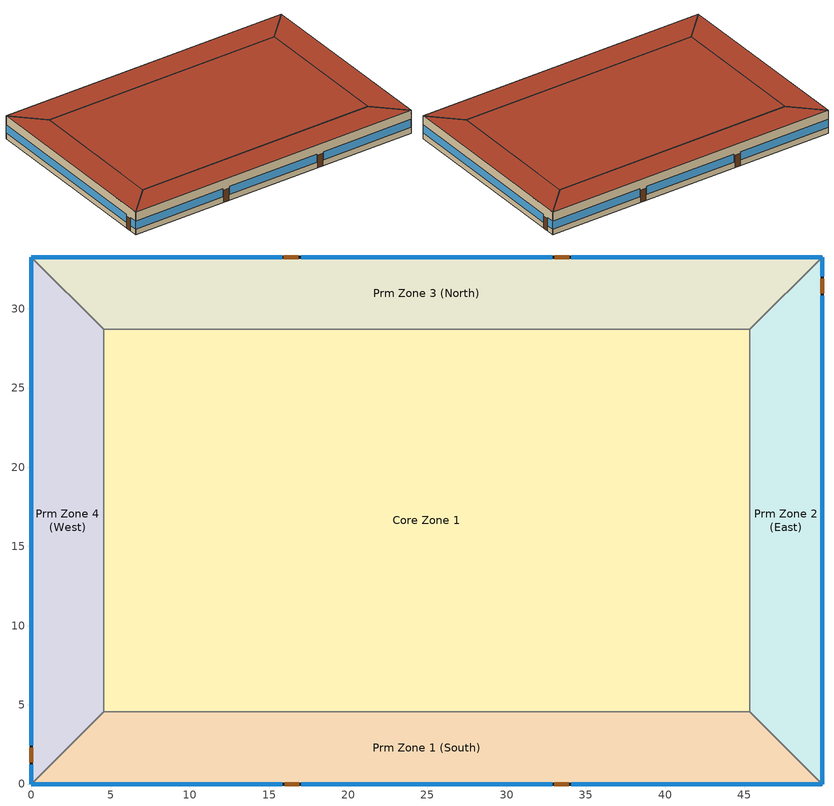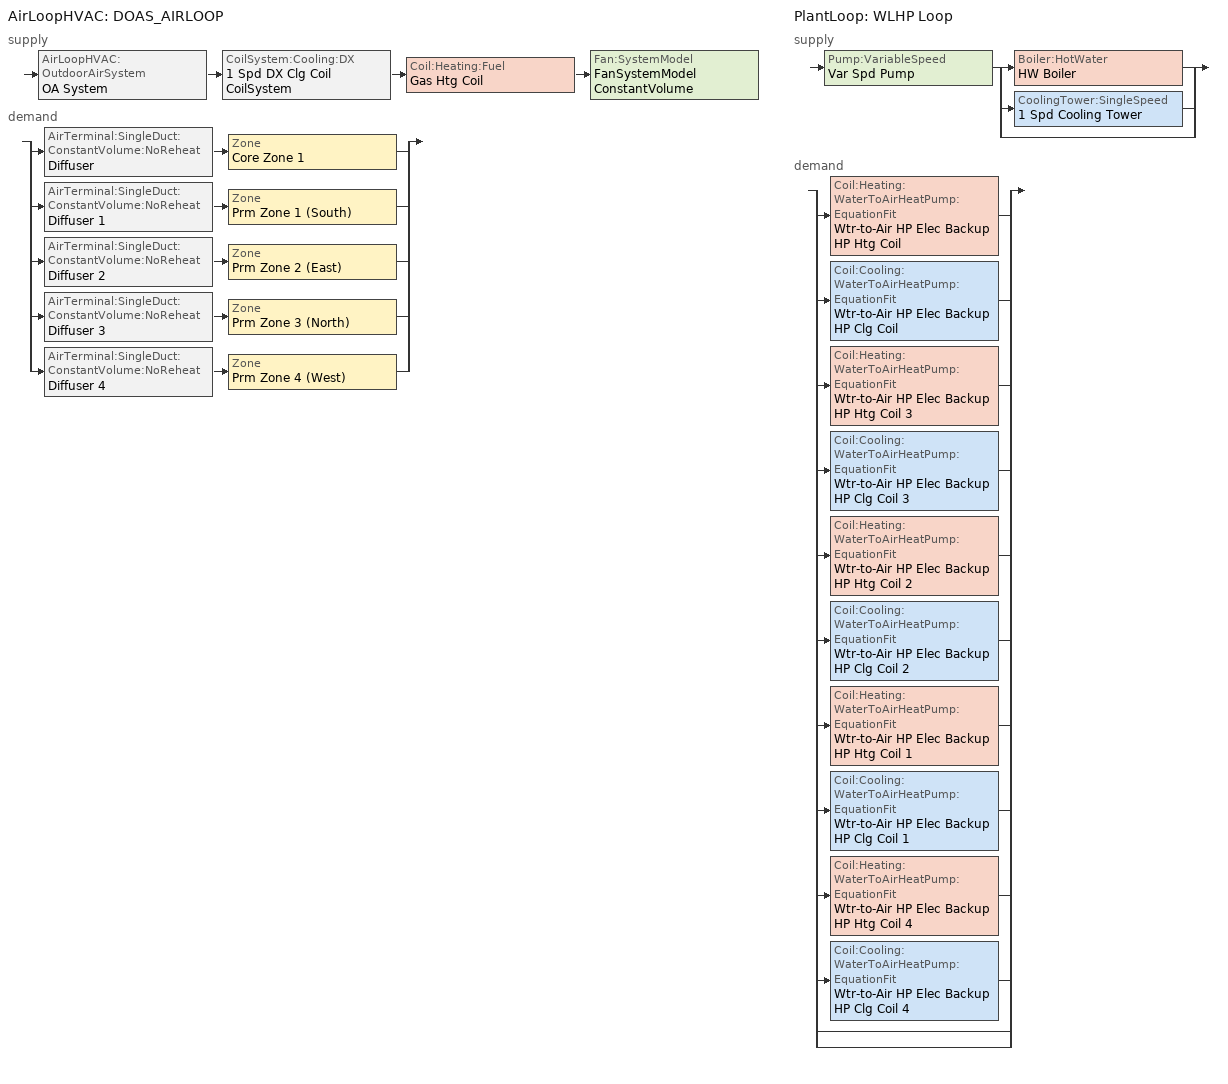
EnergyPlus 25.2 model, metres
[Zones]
Core Zone 1
 floor ground (Slab-on-grade Type 1): 45.34,28.7 45.34,4.57 4.57,4.57 4.57,28.7 z0
 wall to Prm Zone 2 (East) (Interior Wall): 45.34,4.57 45.34,28.7 z0:3.96
 wall to Prm Zone 3 (North) (Interior Wall): 45.34,28.7 4.57,28.7 z0:3.96
 wall to Prm Zone 1 (South) (Interior Wall): 4.57,4.57 45.34,4.57 z0:3.96
 wall to Prm Zone 4 (West) (Interior Wall): 4.57,28.7 4.57,4.57 z0:3.96
 roof outside (Roof Type 1): 45.34,4.57 45.34,28.7 4.57,28.7 4.57,4.57 z3.96
Prm Zone 2 (East)
 floor ground (Slab-on-grade Type 1): 49.91,33.27 49.91,0 45.34,4.57 45.34,28.7 z0
 wall outside (Exterior Wall Type 2): 49.91,0 49.91,33.27 z0:3.96
 wall to Prm Zone 1 (South) (Interior Wall): 45.34,4.57 49.91,0 z0:3.96
 wall to Prm Zone 3 (North) (Interior Wall): 49.91,33.27 45.34,28.7 z0:3.96
 window (Vertical Fenestration Type 1): 49.91,0 49.91,30.84 / 49.91,32.05 49.91,33.27 z1:2.4
 door (Swinging Door): 49.91,30.99 49.91,31.9 z0:2.13
 roof outside (Roof Type 1): 49.91,0 49.91,33.27 45.34,28.7 45.34,4.57 z3.96
Prm Zone 3 (North)
 floor ground (Slab-on-grade Type 2): 49.91,33.27 45.34,28.7 4.57,28.7 0,33.27 z0
 wall outside (Exterior Wall Type 3): 49.91,33.27 0,33.27 z0:3.96
 wall to Prm Zone 4 (West) (Interior Wall): 0,33.27 4.57,28.7 z0:3.96
 window (Vertical Fenestration Type 1): 49.91,33.27 34.09,33.27 / 32.87,33.27 17.04,33.27 / 15.82,33.27 0,33.27 z1:2.4
 door (Swinging Door): 33.94,33.27 33.03,33.27 / 16.84,33.27 15.93,33.27 z0:2.13
 roof outside (Roof Type 2): 45.34,28.7 49.91,33.27 0,33.27 4.57,28.7 z3.96
Prm Zone 1 (South)
 floor ground (Slab-on-grade Type 1): 45.34,4.57 49.91,0 0,0 4.57,4.57 z0
 wall outside (Exterior Wall Type 1): 0,0 49.91,0 z0:3.96
 wall to Prm Zone 4 (West) (Interior Wall): 4.57,4.57 0,0 z0:3.96
 window (Vertical Fenestration Type 1): 34.09,0 49.91,0 / 0,0 15.82,0 / 17.04,0 32.87,0 z1:2.4
 door (Swinging Door): 33.01,0 33.93,0 / 15.98,0 16.9,0 z0:2.13
 roof outside (Roof Type 1): 49.91,0 45.34,4.57 4.57,4.57 0,0 z3.96
Prm Zone 4 (West)
 floor ground (Slab-on-grade Type 2): 0,33.27 4.57,28.7 4.57,4.57 0,0 z0
 wall outside (Exterior Wall Type 3): 0,33.27 0,0 z0:3.96
 window (Vertical Fenestration Type 1): 0,33.27 0,2.44 / 0,1.22 0,0 z1:2.4
 door (Swinging Door): 0,2.28 0,1.37 z0:2.13
 roof outside (Roof Type 3): 0,0 4.57,4.57 4.57,28.7 0,33.27 z3.96
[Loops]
AirLoopHVAC 'DOAS_AIRLOOP'
 supply: AirLoopHVAC:OutdoorAirSystem 'OA System' > CoilSystem:Cooling:DX '1 Spd DX Clg Coil CoilSystem' > Coil:Heating:Fuel 'Gas Htg Coil' > Fan:SystemModel 'FanSystemModel ConstantVolume'
 demand: split
  | AirTerminal:SingleDuct:ConstantVolume:NoReheat 'Diffuser' > Zone 'Core Zone 1'
  | AirTerminal:SingleDuct:ConstantVolume:NoReheat 'Diffuser 1' > Zone 'Prm Zone 1 (South)'
  | AirTerminal:SingleDuct:ConstantVolume:NoReheat 'Diffuser 2' > Zone 'Prm Zone 2 (East)'
  | AirTerminal:SingleDuct:ConstantVolume:NoReheat 'Diffuser 3' > Zone 'Prm Zone 3 (North)'
  | AirTerminal:SingleDuct:ConstantVolume:NoReheat 'Diffuser 4' > Zone 'Prm Zone 4 (West)'
PlantLoop 'WLHP Loop'
 supply: Pump:VariableSpeed 'Var Spd Pump' > split
  | Boiler:HotWater 'HW Boiler'
  | CoolingTower:SingleSpeed '1 Spd Cooling Tower'
  | bypass
 demand: split
  | Coil:Heating:WaterToAirHeatPump:EquationFit 'Wtr-to-Air HP Elec Backup HP Htg Coil'
  | Coil:Cooling:WaterToAirHeatPump:EquationFit 'Wtr-to-Air HP Elec Backup HP Clg Coil'
  | Coil:Heating:WaterToAirHeatPump:EquationFit 'Wtr-to-Air HP Elec Backup HP Htg Coil 3'
  | Coil:Cooling:WaterToAirHeatPump:EquationFit 'Wtr-to-Air HP Elec Backup HP Clg Coil 3'
  | Coil:Heating:WaterToAirHeatPump:EquationFit 'Wtr-to-Air HP Elec Backup HP Htg Coil 2'
  | Coil:Cooling:WaterToAirHeatPump:EquationFit 'Wtr-to-Air HP Elec Backup HP Clg Coil 2'
  | Coil:Heating:WaterToAirHeatPump:EquationFit 'Wtr-to-Air HP Elec Backup HP Htg Coil 1'
  | Coil:Cooling:WaterToAirHeatPump:EquationFit 'Wtr-to-Air HP Elec Backup HP Clg Coil 1'
  | Coil:Heating:WaterToAirHeatPump:EquationFit 'Wtr-to-Air HP Elec Backup HP Htg Coil 4'
  | Coil:Cooling:WaterToAirHeatPump:EquationFit 'Wtr-to-Air HP Elec Backup HP Clg Coil 4'
  | bypass
  | bypass
[Building]
Model for 229 Test Cases: Loads convergence tolerance value=0.04; Maximum number of warmup days=25; Minimum number of warmup days=6; North axis=0; Solar distribution=FullInteriorAndExterior; Temperature convergence tolerance value=0.2; Terrain=City
[Site:GroundTemperature:BuildingSurface]
21, 21, 21, 21, 21, 21, 21, 21, 21, 21, 21, 21
[Site:Location]
Denver Intl AP: Elevation=1650; Latitude=39.833; Longitude=-104.65; Time zone=-7
[SizingPeriod:DesignDay] Barometric pressure=83009; Begin environment reset mode=FullResetAtBeginEnvironment; Day of month=21; Daylight saving time indicator=No; Dry bulb temperature range modifier type=DefaultMultipliers; Rain indicator=No; Snow indicator=No
Name | Daily dry bulb temperature range | Day type | Humidity condition type | Maximum dry bulb temperature | Month | Solar model indicator | Wetbulb or dewpoint at maximum dry bulb | Wind direction | Wind speed | Enthalpy at maximum dry bulb | Sky clearness
Denver.Intl.AP Ann Clg 1% Condns DB=>MWB | 17.3 | SummerDesignDay | WetBulb | 33.5 | 7 | ASHRAETau2017 | 15.4 | 20 | 4.2
Denver.Intl.AP Ann Clg 1% Condns DP=>MDB | 15.3 | SummerDesignDay | DewPoint | 19.9 | 7 | ASHRAETau2017 | 15 | 20 | 4.2
Denver.Intl.AP Ann Clg 1% Condns Enth=>MDB | 15.3 | SummerDesignDay | Enthalpy | 26.8 | 7 | ASHRAETau2017 |  | 20 | 4.2 | 55800
Denver.Intl.AP Ann Clg 1% Condns WB=>MDB | 14.8 | SummerDesignDay | WetBulb | 27 | 7 | ASHRAETau2017 | 17.6 | 20 | 4.2
Denver.Intl.AP Ann Htg 99% Condns DB | 0 | WinterDesignDay | WetBulb | -14.6 | 12 | ASHRAEClearSky | -14.6 | 230 | 3.4 |  | 0
Denver.Intl.AP Ann Htg Wind 99% Condns WS=>MCDB | 0 | WinterDesignDay | WetBulb | 2.7 | 12 | ASHRAEClearSky | 2.7 | 230 | 11.8 |  | 0
Denver.Intl.AP Ann Hum_n 99% Condns DP=>MCDB | 0 | WinterDesignDay | DewPoint | -6.5 | 12 | ASHRAEClearSky | -19.6 | 230 | 3.4 |  | 0
[Construction]
Exterior Wall Type 1: Exterior Wall Type 1 Stucco, Exterior Wall Type 1 Gypsum Board, Exterior Wall Type 1 Insulation, Exterior Wall Type 1 Gypsum Board
Exterior Wall Type 2: Exterior Wall Type 2 Stucco, Exterior Wall Type 2 Gypsum Board, Exterior Wall Type 2 Insulation, Exterior Wall Type 2 Gypsum Board
Exterior Wall Type 3: Exterior Wall Type 3 Total surface-to-surface thermal resistance
Interior Furnishings: Wood 6in
Interior Wall: Interior Wall surface-to-surface thermal resistance
Roof Type 1: Roof Type 1 Metal Deck, Roof Type 1 Continuous Insulation, Roof Type 1 Built-up roofing
Roof Type 2: Roof Type 2 Metal Deck, Roof Type 2 Continuous Insulation, Roof Type 2 Built-up roofing
Roof Type 3: Roof Type 3 Total surface-to-surface thermal resistance
Slab-on-grade Type 1: Slab-on-grade Type 1 Concrete
Slab-on-grade Type 2: Slab-on-grade Type 2 Concrete, Insulation for Slab on grade Type 2
Swinging Door: Opaque Door Panel
Vertical Fenestration Type 1: Vertical Fenestration Type 1 simple material
[Material] Solar absorptance=0.7; Thermal absorptance=0.9
Name | Conductivity | Density | Roughness | Specific heat | Thickness | Visible absorptance
Exterior Wall Type 1 Gypsum Board | 0.16 | 800 | MediumSmooth | 1090 | 0.0159 | 0.7
Exterior Wall Type 1 Insulation | 0.037 | 9.6 | Smooth | 838 | 0.062 | 0.7
Exterior Wall Type 1 Stucco; Exterior Wall Type 2 Stucco | 0.72 | 1856 | Smooth | 840 | 0.0254 | 0.7
Exterior Wall Type 2 Gypsum Board | 0.16 | 800 | MediumSmooth | 1090 | 0.099 | 0.7
Exterior Wall Type 2 Insulation | 0.037 | 9.6 | Smooth | 838 | 0.179 | 0.7
Insulation for Slab on grade Type 2 | 0.04 | 91.31 | Smooth | 838 | 0.1143 | 0.7
Roof Type 1 Built-up roofing | 0.16 | 1120 | VeryRough | 1460 | 0.0095 | 0.7
Roof Type 1 Continuous Insulation | 0.02 | 32 | Smooth | 922 | 0.0527 | 0.7
Roof Type 1 Metal Deck; Roof Type 2 Metal Deck | 45.28 | 7824 | Smooth | 500 | 0.0008 | 0.2
Roof Type 2 Continuous Insulation | 0.02 | 32 | Smooth | 922 | 0.106 | 0.7
Slab-on-grade Type 1 Concrete; Slab-on-grade Type 2 Concrete | 2.31 | 2322 | MediumSmooth | 832 | 0.1016 | 0.8
Wood 6in | 0.12 | 540 | MediumSmooth | 1210 | 0.15 | 0.7
[Material:NoMass] Solar absorptance=0.7; Thermal absorptance=0.9; Visible absorptance=0.7
Name | Roughness | Thermal resistance
Exterior Wall Type 3 Total surface-to-surface thermal resistance | Smooth | 1.95
Interior Wall surface-to-surface thermal resistance | Smooth | 0.35
Opaque Door Panel | MediumRough | 0.475964
Roof Type 2 Built-up roofing | Smooth | 0.059
Roof Type 3 Total surface-to-surface thermal resistance | Smooth | 2.66
[WindowMaterial:SimpleGlazingSystem]
Vertical Fenestration Type 1 simple material: Solar heat gain coefficient=0.387; U factor=3.29; Visible transmittance=0.417
[AirLoopHVAC]
DOAS_AIRLOOP: Design return air flow fraction of supply air flow=1; Design supply air flow rate=0.471947
[AirTerminal:SingleDuct:ConstantVolume:NoReheat] Availability schedule=Always On Discrete hvac_library; Maximum air flow rate=0.0943895
Diffuser; Diffuser 1; Diffuser 2; Diffuser 3; Diffuser 4
[AvailabilityManager:Scheduled]
DOAS_AIRLOOP Availability Manager: Schedule=Perimeter_Space_2_Occupant_Sch
[Boiler:HotWater]
HW Boiler: Boiler flow mode=NotModulated; Design water flow rate=0.0012618; Efficiency curve temperature evaluation variable=LeavingBoiler; End use subcategory=General; Fuel type=NaturalGas; Maximum part load ratio=1; Minimum part load ratio=0; Nominal capacity=87921.3; Nominal thermal efficiency=0.84; Normalized boiler efficiency curve=Boiler Efficiency; Off cycle parasitic fuel load=0; On cycle parasitic electric load=0; Optimum part load ratio=1; Sizing factor=1; Water outlet upper temperature limit=99
[Coil:Cooling:DX:SingleSpeed]
1 Spd DX Clg Coil: 2017 rated evaporator fan power per volume flow rate=773.3; 2023 rated evaporator fan power per volume flow rate=934.4; Availability schedule=Always On Discrete hvac_library; Basin heater capacity=0; Basin heater setpoint temperature=10; Condenser type=AirCooled; Crankcase heater capacity=0; Energy input ratio function of flow fraction curve=OS:Curve:Quadratic 2; Energy input ratio function of temperature curve=OS:Curve:Biquadratic 2; Evaporative condenser air flow rate=Autosize; Evaporative condenser effectiveness=0; Evaporative condenser pump rated power consumption=Autosize; Gross rated cooling cop=3; Gross rated sensible heat ratio=Autosize; Gross rated total cooling capacity=Autosize; Latent capacity time constant=0; Maximum cycling rate=0; Maximum outdoor dry bulb temperature for crankcase heater operation=0; Minimum outdoor dry bulb temperature for compressor operation=-25; Nominal time for condensate removal to begin=0; Part load fraction correlation curve=OS:Curve:Quadratic 3; Rated air flow rate=Autosize; Ratio of initial moisture evaporation rate and steady state latent capacity=0; Total cooling capacity function of flow fraction curve=OS:Curve:Quadratic 1; Total cooling capacity function of temperature curve=OS:Curve:Biquadratic 1
[Coil:Cooling:WaterToAirHeatPump:EquationFit] Cooling power consumption curve=Wtr-to-Air HP Elec Backup HP Clg Coil CoolPowCurve; Fan delay time=60; Gross rated cooling cop=3.81; Gross rated sensible cooling capacity=Autosize; Gross rated total cooling capacity=Autosize; Latent capacity time constant=60; Maximum cycling rate=2.5; Nominal time for condensate removal to begin=0; Part load fraction correlation curve=Wtr-to-Air HP Elec Backup-AutogeneratedPLFCurve; Rated air flow rate=Autosize; Rated entering air dry bulb temperature=27; Rated entering air wet bulb temperature=19; Rated entering water temperature=30; Rated water flow rate=Autosize; Ratio of initial moisture evaporation rate and steady state latent capacity=0; Sensible cooling capacity curve=Wtr-to-Air HP Elec Backup HP Clg Coil SensCoolCapCurve; Total cooling capacity curve=Wtr-to-Air HP Elec Backup HP Clg Coil TotCoolCapCurve
Wtr-to-Air HP Elec Backup HP Clg Coil; Wtr-to-Air HP Elec Backup HP Clg Coil 1; Wtr-to-Air HP Elec Backup HP Clg Coil 2; Wtr-to-Air HP Elec Backup HP Clg Coil 3; Wtr-to-Air HP Elec Backup HP Clg Coil 4
[Coil:Heating:Electric] Availability schedule=Always On Discrete hvac_library; Efficiency=1; Nominal capacity=0
Wtr-to-Air HP Elec Backup Coil; Wtr-to-Air HP Elec Backup Coil 1; Wtr-to-Air HP Elec Backup Coil 2; Wtr-to-Air HP Elec Backup Coil 3; Wtr-to-Air HP Elec Backup Coil 4
[Coil:Heating:Fuel]
Gas Htg Coil: Availability schedule=Always On Discrete hvac_library; Burner efficiency=0.8; Fuel type=NaturalGas; Nominal capacity=Autosize; Off cycle parasitic fuel load=0; On cycle parasitic electric load=0
[Coil:Heating:WaterToAirHeatPump:EquationFit] Gross rated heating capacity=Autosize; Gross rated heating cop=4.3; Heating capacity curve=Wtr-to-Air HP Elec Backup HP Htg Coil HeatCapCurve; Heating power consumption curve=Wtr-to-Air HP Elec Backup HP Htg Coil HeatPowCurve; Part load fraction correlation curve=Wtr-to-Air HP Elec Backup-AutogeneratedPLFCurve; Rated air flow rate=Autosize; Rated entering air dry bulb temperature=20; Rated entering water temperature=20; Rated water flow rate=Autosize; Ratio of rated heating capacity to rated cooling capacity=1
Wtr-to-Air HP Elec Backup HP Htg Coil; Wtr-to-Air HP Elec Backup HP Htg Coil 1; Wtr-to-Air HP Elec Backup HP Htg Coil 2; Wtr-to-Air HP Elec Backup HP Htg Coil 3; Wtr-to-Air HP Elec Backup HP Htg Coil 4
[CoilSystem:Cooling:DX]
1 Spd DX Clg Coil CoilSystem: Availability schedule=Always On Discrete hvac_library; Cooling coil=1 Spd DX Clg Coil
[Controller:MechanicalVentilation]
Controller Mechanical Ventilation 1: Availability schedule=Always On Discrete hvac_library; Demand controlled ventilation=No; System outdoor air method=ZoneSum; Zone or zonelist name 1=Core Zone 1; Design specification outdoor air object name 1=Core_Zone_Design_OA; Design specification zone air distribution object name 1=Core Zone 1 Design Spec Zone Air Dist; Zone or zonelist name 2=Prm Zone 1 (South); Design specification outdoor air object name 2=Perimeter_Zone_1_Design_OA; Design specification zone air distribution object name 2=Prm Zone 1 (South) Design Spec Zone Air Dist; Zone or zonelist name 3=Prm Zone 2 (East); Design specification outdoor air object name 3=Perimeter_Zone_2_Design_OA; Design specification zone air distribution object name 3=Prm Zone 2 (East) Design Spec Zone Air Dist; Zone or zonelist name 4=Prm Zone 3 (North); Design specification outdoor air object name 4=Perimeter_Zone_3_Design_OA; Design specification zone air distribution object name 4=Prm Zone 3 (North) Design Spec Zone Air Dist; Zone or zonelist name 5=Prm Zone 4 (West); Design specification outdoor air object name 5=Perimeter_Zone_4_Design_OA; Design specification zone air distribution object name 5=Prm Zone 4 (West) Design Spec Zone Air Dist
[Controller:OutdoorAir]
Outdoor Air Controller: Control high indoor humidity based on outdoor humidity ratio=Yes; Economizer control action type=ModulateFlow; Economizer control type=NoEconomizer; Economizer maximum limit dry bulb temperature=28; Economizer maximum limit enthalpy=64000; Economizer minimum limit dry bulb temperature=-100; Economizer operation staging=InterlockedWithMechanicalCooling; Heat recovery bypass control type=BypassWhenOAFlowGreaterThanMinimum; High humidity control=No; High humidity outdoor air flow ratio=1; Lockout type=NoLockout; Maximum outdoor air flow rate=Autosize; Mechanical ventilation controller=Controller Mechanical Ventilation 1; Minimum limit type=FixedMinimum; Minimum outdoor air flow rate=Autosize
[CoolingTower:SingleSpeed]
1 Spd Cooling Tower: Basin heater capacity=0; Basin heater setpoint temperature=2; Blowdown calculation mode=ConcentrationRatio; Blowdown concentration ratio=3; Capacity control=FanCycling; Cell control=MinimalCell; Cell maximum water flow rate fraction=2.5; Cell minimum water flow rate fraction=0.33; Design air flow rate=Autosize; Design approach temperature=3.9; Design fan power=Autosize; Design inlet air dry bulb temperature=35; Design inlet air wet bulb temperature=25; Design range temperature=3.9; Design u factor times area value=Autosize; Design water flow rate=0.00473176; Drift loss percent=0.008; End use subcategory=General; Evaporation loss factor=0.2; Evaporation loss mode=LossFactor; Free convection capacity=0; Free convection nominal capacity sizing factor=0.1; Free convection regime air flow rate=Autocalculate; Free convection regime air flow rate sizing factor=0.1; Free convection regime u factor times area value=Autocalculate; Free convection u factor times area value sizing factor=0.1; Heat rejection capacity and nominal capacity sizing ratio=1.25; Number of cells=1; Performance input method=UFactorTimesAreaAndDesignWaterFlowRate; Sizing factor=1
[DesignSpecification:OutdoorAir] Outdoor air flow air changes per hour=0; Outdoor air flow per person=0; Outdoor air flow per zone=0; Outdoor air flow per zone floor area=0; Outdoor air method=Sum
Core_Zone_Design_OA; Perimeter_Zone_1_Design_OA; Perimeter_Zone_2_Design_OA; Perimeter_Zone_3_Design_OA; Perimeter_Zone_4_Design_OA
[DesignSpecification:OutdoorAir:SpaceList]
Name | Space design specification outdoor air object name 1 | Space name 1
Core Zone 1 DSOA Space List | Core_Zone_Design_OA | Core_Space_1
Prm Zone 1 (South) DSOA Space List | Perimeter_Zone_1_Design_OA | Perimeter_Space_1
Prm Zone 2 (East) DSOA Space List | Perimeter_Zone_2_Design_OA | Perimeter_Space_2
Prm Zone 3 (North) DSOA Space List | Perimeter_Zone_3_Design_OA | Perimeter_Space_3
Prm Zone 4 (West) DSOA Space List | Perimeter_Zone_4_Design_OA | Perimeter_Space_4
[DesignSpecification:ZoneAirDistribution] Minimum zone ventilation efficiency=0; Zone air distribution effectiveness in cooling mode=0.8; Zone air distribution effectiveness in heating mode=0.8
Core Zone 1 Design Spec Zone Air Dist; Prm Zone 1 (South) Design Spec Zone Air Dist; Prm Zone 2 (East) Design Spec Zone Air Dist; Prm Zone 3 (North) Design Spec Zone Air Dist; Prm Zone 4 (West) Design Spec Zone Air Dist
[ElectricEquipment] Design level calculation method=Watts/Area; End use subcategory=GeneralEquipment; Fraction latent=0; Fraction lost=0; Fraction radiant=0.2; Watts per floor area=8.07
Name | Schedule | Zone or zonelist or space or spacelist
Core_bottom Elec Equip | Core_Space_Elec_Equip_Sch | Core_Space_1
Perimeter_bot_ZN_1 Elec Equip | Perimeter_Space_1_Elec_Equip_Sch | Perimeter_Space_1
Perimeter_bot_ZN_2 Elec Equip | Perimeter_Space_2_Elec_Equip_Sch | Perimeter_Space_2
Perimeter_bot_ZN_3 Elec Equip | Perimeter_Space_3_Elec_Equip_Sch | Perimeter_Space_3
Perimeter_bot_ZN_4 Elec Equip | Perimeter_bot_ZN_4 Elec Equip Sch | Perimeter_Space_4
[EnergyManagementSystem:Sensor]
EFC_meter: Output variable or output meter=Electricity:Facility
[Fan:OnOff] Availability schedule=Always On Discrete hvac_library; End use subcategory=General; Fan efficiency ratio function of speed ratio curve=Curve Cubic 1; Fan power ratio function of speed ratio curve=Curve Exponent 1; Fan total efficiency=0.6045; Maximum flow rate=0.943895; Motor efficiency=0.8; Motor in airstream fraction=1; Pressure rise=250
Wtr-to-Air HP Elec Backup Fan On Off; Wtr-to-Air HP Elec Backup Fan On Off 1; Wtr-to-Air HP Elec Backup Fan On Off 2; Wtr-to-Air HP Elec Backup Fan On Off 3; Wtr-to-Air HP Elec Backup Fan On Off 4
[Fan:SystemModel] Availability schedule=Always On Discrete hvac_library; Design maximum air flow rate=0.471947; Design power sizing method=TotalEfficiencyAndPressure; Design pressure rise=250; Electric power minimum flow rate fraction=1; Electric power per unit flow rate=840; Electric power per unit flow rate per unit pressure=1.66667; End use subcategory=General; Fan total efficiency=0.7; Motor efficiency=0.9; Motor in air stream fraction=1; Motor loss radiative fraction=0; Number of speeds=1; Speed control method=Discrete
Name | Design electric power consumption
FanSystemModel ConstantVolume | 1000
FanSystemModel ConstantVolume 1 | Autosize
[InternalMass] Construction=Interior Furnishings
Name | Zone or zonelist | Space or spacelist | Surface area
Core_bottom Internal Mass | Core Zone 1 | Core_Space_1 | 1967.31
Perimeter_bot_ZN_1 Internal Mass | Prm Zone 1 (South) | Perimeter_Space_1 | 414.719
Perimeter_bot_ZN_2 Internal Mass | Prm Zone 2 (East) | Perimeter_Space_2 | 262.544
Perimeter_bot_ZN_3 Internal Mass | Prm Zone 3 (North) | Perimeter_Space_3 | 414.719
Perimeter_bot_ZN_4 Internal Mass | Prm Zone 4 (West) | Perimeter_Space_4 | 262.544
[Lights] Design level calculation method=Watts/Area; End use subcategory=GeneralLights; Fraction radiant=0.7; Fraction replaceable=1; Fraction visible=0.2; Return air fraction=0; Watts per floor area=11.033
Name | Schedule | Zone or zonelist or space or spacelist
Core_bottom Lighting | Core_Space_Lighting_Sch | Core_Space_1
Perimeter_bot_ZN_1 Lighting | Perimeter_Space_1_Lighting_Sch | Perimeter_Space_1
Perimeter_bot_ZN_2 Lighting | Perimeter_Space_2_Lighting_Sch | Perimeter_Space_2
Perimeter_bot_ZN_3 Lighting | Perimeter_Space_3_Lighting_Sch | Perimeter_Space_3
Perimeter_bot_ZN_4 Lighting | Perimeter_Space_4_Lighting_Sch | Perimeter_Space_4
[People] Activity level schedule=People heating rate; Fraction radiant=0.3; Number of people calculation method=People/Area; People per floor area=0.0538196; Sensible heat fraction=0.55
Name | Number of people schedule | Zone or zonelist or space or spacelist
Core_bottom People | Core_Space Occupant Sch | Core_Space_1
Perimeter_bot_ZN_1 People | Perimeter_Space_1_Occupant_Sch | Perimeter_Space_1
Perimeter_bot_ZN_2 People | Perimeter_Space_2_Occupant_Sch | Perimeter_Space_2
Perimeter_bot_ZN_3 People | Perimeter_Space_3_Occupant_Sch | Perimeter_Space_3
Perimeter_bot_ZN_4 People | Perimeter_Space_4_Occupant_Sch | Perimeter_Space_4
[PlantEquipmentList]
WLHP Loop Cooling Equipment List: 1 Spd Cooling Tower, CoolingTower:SingleSpeed
WLHP Loop Heating Equipment List: HW Boiler, Boiler:HotWater
[PlantEquipmentOperation:CoolingLoad]
WLHP Loop Cooling Operation Scheme: Load range 1 lower limit=0; Load range 1 upper limit=1000000000; Range 1 equipment list=WLHP Loop Cooling Equipment List
[PlantEquipmentOperation:HeatingLoad]
WLHP Loop Heating Operation Scheme: Load range 1 lower limit=0; Load range 1 upper limit=1000000000; Range 1 equipment list=WLHP Loop Heating Equipment List
[PlantEquipmentOperationSchemes]
WLHP Loop Operation Schemes: Control scheme 1=WLHP Loop Heating Operation Scheme; Control scheme 1 schedule=Always On Discrete; Control scheme 2=WLHP Loop Cooling Operation Scheme; Control scheme 2 schedule=Always On Discrete
[PlantLoop]
WLHP Loop: Common pipe simulation=None; Fluid type=Water; Load distribution scheme=Optimal; Maximum loop flow rate=Autosize; Maximum loop temperature=100; Minimum loop flow rate=0; Minimum loop temperature=0; Plant equipment operation scheme=WLHP Loop Operation Schemes; Plant loop demand calculation scheme=DualSetpointDeadband; Plant loop volume=Autocalculate
[Pump:VariableSpeed]
Var Spd Pump: Design electric power per unit flow rate=348701.1; Design maximum flow rate=0.00473176; Design minimum flow rate=0; Design minimum flow rate fraction=0; Design power consumption=1425; Design power sizing method=PowerPerFlow; Design pump head=179352; Design shaft power per unit flow rate per unit head=1.28205; End use subcategory=General; Fraction of motor inefficiencies to fluid stream=0; Motor efficiency=0.9; Pump control type=Continuous; Skin loss radiative fraction=0.5; Coefficient 1 of the part load performance curve=0; Coefficient 2 of the part load performance curve=1; Coefficient 3 of the part load performance curve=0; Coefficient 4 of the part load performance curve=0
[SetpointManager:MixedAir]
Node 53 OS Default SPM: Control variable=Temperature
[SetpointManager:Scheduled] Control variable=Temperature
Name | Schedule
Scheduled Deck Temp | 65F_DOAS_Clg_Coil_LAT
Scheduled Deck Temp 1 | 75F_DOAS_Htg_Coil_LAT
[SetpointManager:Scheduled:DualSetpoint] Control variable=Temperature
Name | High setpoint schedule | Low setpoint schedule
Min Max Temp w Deadband | 90F_WLHP_TEMP | 40F_WLHP_TEMP
Min Max Temp w Deadband 1 | 75F_DOAS_Htg_Coil_LAT | 65F_DOAS_Clg_Coil_LAT
[Sizing:Plant]
WLHP Loop: Coincident sizing factor mode=None; Design loop exit temperature=82; Loop design temperature difference=11; Loop type=Heating; Sizing option=NonCoincident; Zone timesteps in averaging window=1
[Sizing:System]
DOAS_AIRLOOP: 100 outdoor air in cooling=Yes; 100 outdoor air in heating=Yes; Central cooling capacity control method=OnOff; Central cooling design supply air humidity ratio=0.0085; Central cooling design supply air temperature=12.8; Central heating design supply air humidity ratio=0.008; Central heating design supply air temperature=16.7; Central heating maximum system air flow ratio=0.3; Cooling design capacity=Autosize; Cooling design capacity method=CoolingDesignCapacity; Cooling design capacity per floor area=234.7; Cooling fraction of autosized cooling supply air flow rate=1; Cooling supply air flow rate=0; Cooling supply air flow rate method=DesignDay; Cooling supply air flow rate per floor area=0.00996765; Cooling supply air flow rate per unit cooling capacity=3.94755e-05; Design outdoor air flow rate=0.471947; Fraction of autosized cooling design capacity=1; Fraction of autosized heating design capacity=1; Heating design capacity=Autosize; Heating design capacity method=HeatingDesignCapacity; Heating design capacity per floor area=157; Heating fraction of autosized cooling supply air flow rate=1; Heating fraction of autosized heating supply air flow rate=1; Heating supply air flow rate=0; Heating supply air flow rate method=DesignDay; Heating supply air flow rate per floor area=0.00996765; Heating supply air flow rate per unit heating capacity=3.15882e-05; Occupant diversity=Autosize; Precool design humidity ratio=0.008; Precool design temperature=12.8; Preheat design humidity ratio=0.008; Preheat design temperature=7; System outdoor air method=ZoneSum; Type of load to size on=Sensible; Type of zone sum to use=NonCoincident; Zone maximum outdoor air fraction=1
[Sizing:Zone] Account for dedicated outdoor air system=No; Cooling design air flow method=DesignDay; Cooling design air flow rate=0; Cooling minimum air flow=0; Cooling minimum air flow per zone floor area=0.000762; Heating design air flow method=DesignDayWithLimit; Heating design air flow rate=0; Heating maximum air flow=0; Heating maximum air flow fraction=0.5; Heating maximum air flow per zone floor area=0; Type of space sum to use=Coincident; Zone cooling design supply air humidity ratio=0.0085; Zone cooling design supply air humidity ratio difference=0.005; Zone cooling design supply air temperature=12.7778; Zone cooling design supply air temperature input method=SupplyAirTemperature; Zone heating design supply air humidity ratio=0.008; Zone heating design supply air temperature=32.2222; Zone heating design supply air temperature difference=11.11; Zone heating design supply air temperature input method=SupplyAirTemperature; Zone humidification design supply air humidity ratio difference=0.005; Zone latent cooling design supply air humidity ratio input method=HumidityRatioDifference; Zone latent heating design supply air humidity ratio input method=HumidityRatioDifference; Zone load sizing method=Sensible Load Only No Latent Load
Name | Cooling minimum air flow fraction | Design specification outdoor air object | Design specification zone air distribution object | Zone cooling design supply air temperature difference
Core Zone 1 | 1 | Core Zone 1 DSOA Space List | Core Zone 1 Design Spec Zone Air Dist | 8.33333
Prm Zone 1 (South) | 0 | Prm Zone 1 (South) DSOA Space List | Prm Zone 1 (South) Design Spec Zone Air Dist | 11.1111
Prm Zone 2 (East) | 0 | Prm Zone 2 (East) DSOA Space List | Prm Zone 2 (East) Design Spec Zone Air Dist | 11.1111
Prm Zone 3 (North) | 0 | Prm Zone 3 (North) DSOA Space List | Prm Zone 3 (North) Design Spec Zone Air Dist | 11.1111
Prm Zone 4 (West) | 0 | Prm Zone 4 (West) DSOA Space List | Prm Zone 4 (West) Design Spec Zone Air Dist | 11.1111
[Space]
Name | Zone
Core_Space_1 | Core Zone 1
Perimeter_Space_1 | Prm Zone 1 (South)
Perimeter_Space_2 | Prm Zone 2 (East)
Perimeter_Space_3 | Prm Zone 3 (North)
Perimeter_Space_4 | Prm Zone 4 (West)
[ThermostatSetpoint:DualSetpoint] Cooling setpoint temperature schedule=Cooling Themostat Setpoint; Heating setpoint temperature schedule=Heating Thermostat Setpoint
Core_bottom Setpoints; Perimeter_bot_ZN_1 Setpoints; Perimeter_bot_ZN_2 Setpoints; Perimeter_bot_ZN_3 Setpoints; Perimeter_bot_ZN_4 Setpoints
[Zone] Ceiling height=3.96; Multiplier=1; Part of total floor area=Yes
Core Zone 1; Prm Zone 1 (South); Prm Zone 2 (East); Prm Zone 3 (North); Prm Zone 4 (West)
[ZoneControl:Thermostat] Temperature difference between cutout and setpoint=0
Name | Zone or zonelist | Control 1 | Control type schedule
Core Zone 1 Thermostat | Core Zone 1 | Core_bottom Setpoints | Core Zone 1 Thermostat Schedule
Prm Zone 1 (South) Thermostat | Prm Zone 1 (South) | Perimeter_bot_ZN_1 Setpoints | Prm Zone 1 (South) Thermostat Schedule
Prm Zone 2 (East) Thermostat | Prm Zone 2 (East) | Perimeter_bot_ZN_2 Setpoints | Prm Zone 2 (East) Thermostat Schedule
Prm Zone 3 (North) Thermostat | Prm Zone 3 (North) | Perimeter_bot_ZN_3 Setpoints | Prm Zone 3 (North) Thermostat Schedule
Prm Zone 4 (West) Thermostat | Prm Zone 4 (West) | Perimeter_bot_ZN_4 Setpoints | Prm Zone 4 (West) Thermostat Schedule
[Zone equipment]
Core Zone 1: Core_Zone_Wtr_to_Air_HP_Elec_Backup, Diffuser
Prm Zone 1 (South): Perimeter_Zone_1_Wtr_to_Air_HP_Elec_Backup, Diffuser 1
Prm Zone 2 (East): Perimeter_Zone_2_Wtr_to_Air_HP_Elec_Backup, Diffuser 2
Prm Zone 3 (North): Perimeter_Zone_3_Wtr_to_Air_HP_Elec_Backup, Diffuser 3
Prm Zone 4 (West): Perimeter_Zone_4_Wtr_to_Air_HP_Elec_Backup, Diffuser 4
[ZoneHVAC:WaterToAirHeatPump] Availability schedule=Always On Discrete hvac_library; Cooling supply air flow rate=0.943895; Fan placement=BlowThrough; Heat pump coil water flow mode=Cycling; Heating outdoor air flow rate=0; Heating supply air flow rate=0.943895; Maximum outdoor dry bulb temperature for supplemental heater operation=21; No load supply air flow rate=0.943895; No load supply air flow rate control set to low speed=Yes
Name | Cooling coil | Cooling outdoor air flow rate | Heating coil | Maximum supply air temperature from supplemental heater | No load outdoor air flow rate | Supplemental heating coil | Supply air fan
Core_Zone_Wtr_to_Air_HP_Elec_Backup | Wtr-to-Air HP Elec Backup HP Clg Coil | 0 | Wtr-to-Air HP Elec Backup HP Htg Coil | -17.7778 | Autosize | Wtr-to-Air HP Elec Backup Coil | Wtr-to-Air HP Elec Backup Fan On Off
Perimeter_Zone_1_Wtr_to_Air_HP_Elec_Backup | Wtr-to-Air HP Elec Backup HP Clg Coil 3 | 0 | Wtr-to-Air HP Elec Backup HP Htg Coil 3 | Autosize | 0 | Wtr-to-Air HP Elec Backup Coil 3 | Wtr-to-Air HP Elec Backup Fan On Off 3
Perimeter_Zone_2_Wtr_to_Air_HP_Elec_Backup | Wtr-to-Air HP Elec Backup HP Clg Coil 2 | 0 | Wtr-to-Air HP Elec Backup HP Htg Coil 2 | Autosize | 0 | Wtr-to-Air HP Elec Backup Coil 2 | Wtr-to-Air HP Elec Backup Fan On Off 2
Perimeter_Zone_3_Wtr_to_Air_HP_Elec_Backup | Wtr-to-Air HP Elec Backup HP Clg Coil 1 | Autosize | Wtr-to-Air HP Elec Backup HP Htg Coil 1 | -17.7778 | 0 | Wtr-to-Air HP Elec Backup Coil 1 | Wtr-to-Air HP Elec Backup Fan On Off 1
Perimeter_Zone_4_Wtr_to_Air_HP_Elec_Backup | Wtr-to-Air HP Elec Backup HP Clg Coil 4 | 0 | Wtr-to-Air HP Elec Backup HP Htg Coil 4 | Autosize | 0 | Wtr-to-Air HP Elec Backup Coil 4 | Wtr-to-Air HP Elec Backup Fan On Off 4
[ZoneInfiltration:DesignFlowRate] Constant term coefficient=0; Velocity term coefficient=0
Name | Air changes per hour | Design flow rate calculation method | Zone or zonelist or space or spacelist | Flow rate per exterior surface area | Flow rate per floor area | Schedule
Infiltration_Method_1_Core_Zone | 0 | AirChanges/Hour | Core_Space_1
Infiltration_Method_1_Zone_1 | 0.5 | AirChanges/Hour | Perimeter_Space_1
Infiltration_Method_2_Zone_2 |  | Flow/ExteriorWallArea | Perimeter_Space_2 | 0.000586232
Infiltration_Method_3_Zone_3 |  | Flow/Area | Perimeter_Space_3 |  | 0.000388417 | Constant Schedule
Infiltration_Method_3_Zone_4 |  | Flow/Area | Perimeter_Space_4 |  | 0.000409092 | Constant Schedule
[Curve:Biquadratic]
Name | Maximum value of x | Maximum value of y | Minimum value of x | Minimum value of y | Coefficient1 constant | Coefficient2 x | Coefficient3 x 2 | Coefficient4 y | Coefficient5 y 2 | Coefficient6 x y
Boiler Efficiency | 1 | 1 | 0 | 0 | 1 | 0 | 0 | 0 | 0 | 0
OS:Curve:Biquadratic 1 | 22 | 46 | 17 | 13 | 0.42415 | 0.04426 | -0.00042 | 0.00333 | -8e-05 | -0.00021
OS:Curve:Biquadratic 2 | 22 | 46 | 17 | 13 | 1.23649 | -0.02431 | 0.00057 | -0.01434 | 0.00063 | -0.00038
[Curve:Cubic]
Curve Cubic 1: Maximum curve output=1; Maximum value of x=1.5; Minimum curve output=0.3; Minimum value of x=0.5; Coefficient1 constant=0.338568; Coefficient2 x=1.72644; Coefficient3 x 2=-1.4928; Coefficient4 x 3=0.427762
[Curve:Exponent]
Curve Exponent 1: Maximum curve output=1.5; Maximum value of x=1.5; Minimum curve output=0.01; Minimum value of x=0; Coefficient1 constant=0; Coefficient2 constant=1; Coefficient3 constant=3
[Curve:Linear]
Wtr-to-Air HP Elec Backup-AutogeneratedPLFCurve: Input unit type for x=Dimensionless; Maximum curve output=1; Maximum value of x=1; Minimum curve output=0; Minimum value of x=0; Output unit type=Dimensionless; Coefficient1 constant=0.833746; Coefficient2 x=0.166254
[Curve:QuadLinear] Input unit type for w=Dimensionless; Input unit type for x=Dimensionless; Input unit type for y=Dimensionless; Input unit type for z=Dimensionless; Maximum value of w=100; Maximum value of x=100; Maximum value of y=100; Maximum value of z=100; Minimum value of w=-100; Minimum value of x=-100; Minimum value of y=0; Minimum value of z=0
Name | Coefficient1 constant | Coefficient2 w | Coefficient3 x | Coefficient4 y | Coefficient5 z
Wtr-to-Air HP Elec Backup HP Clg Coil CoolPowCurve | -3.20456 | 0.476565 | 3.16734 | 0.102446 | -0.0381326
Wtr-to-Air HP Elec Backup HP Clg Coil TotCoolCapCurve | -0.681262 | 1.99529 | -0.936119 | 0.0208118 | 0.00843887
Wtr-to-Air HP Elec Backup HP Htg Coil HeatCapCurve | -5.50103 | -0.966888 | 7.70755 | 0.0319289 | 0.0281125
Wtr-to-Air HP Elec Backup HP Htg Coil HeatPowCurve | -7.47518 | 6.40877 | 1.99712 | -0.050683 | 0.0113851
[Curve:Quadratic]
Name | Maximum value of x | Minimum value of x | Coefficient1 constant | Coefficient2 x | Coefficient3 x 2
OS:Curve:Quadratic 1 | 1.13877 | 0.75918 | 0.77136 | 0.34053 | -0.11088
OS:Curve:Quadratic 2 | 1.13877 | 0.75918 | 1.2055 | -0.32953 | 0.12308
OS:Curve:Quadratic 3 | 1 | 0 | 0.771 | 0.229 | 0
[Curve:QuintLinear]
Wtr-to-Air HP Elec Backup HP Clg Coil SensCoolCapCurve: Input unit type for v=Dimensionless; Input unit type for w=Dimensionless; Input unit type for x=Dimensionless; Input unit type for y=Dimensionless; Input unit type for z=Dimensionless; Maximum value of v=100; Maximum value of w=100; Maximum value of x=100; Maximum value of y=100; Maximum value of z=100; Minimum value of v=-100; Minimum value of w=-100; Minimum value of x=-100; Minimum value of y=0; Minimum value of z=0; Coefficient1 constant=2.24209; Coefficient2 v=7.28913; Coefficient3 w=-9.0608; Coefficient4 x=-0.367294; Coefficient5 y=0.218826; Coefficient6 z=0.00901534
[Schedule:Compact]
Core Zone 1 Thermostat Schedule; Prm Zone 1 (South) Thermostat Schedule; Prm Zone 2 (East) Thermostat Schedule; Prm Zone 3 (North) Thermostat Schedule; Prm Zone 4 (West) Thermostat Schedule: Through: 12/31, For: AllDays, Until: 24:00, 4
Core_Space Occupant Sch; Perimeter_Space_1_Occupant_Sch; Perimeter_Space_2_Occupant_Sch; Perimeter_Space_3_Occupant_Sch; Perimeter_Space_4_Occupant_Sch: Through: 12/31, For: Weekdays, Until: 06:00, 0, Until: 07:00, 0.1, Until: 08:00, 0.2, Until: 10:00, 0.95, Until: 11:00, 0.975703, Until: 12:00, 0.95, Until: 13:00, 0.513528, Until: 14:00, 0.95, Until: 15:00, 0.975703, Until: 17:00, 0.95, Until: 18:00, 0.3, Until: 22:00, 0.1, Until: 23:00, 0.05, Until: 24:00, 0.05, For: Saturday, Until: 06:00, 0, Until: 07:00, 0.1, Until: 08:00, 0.1, Until: 10:00, 0.3, Until: 11:00, 0.308117, Until: 12:00, 0.3, Until: 13:00, 0.102706, Until: 14:00, 0.1, Until: 15:00, 0.102706, Until: 17:00, 0.1, Until: 18:00, 0.05, Until: 19:00, 0.05, Until: 24:00, 0, For: SummerDesignDay, Until: 06:00, 1e-09, Until: 22:00, 1, Until: 24:00, 0.05, For: WinterDesignDay, Until: 24:00, 0, For:Sunday Holidays AllOtherDays, Until: 06:00, 0, Until: 18:00, 0.05, Until: 24:00, 0
Core_Space_Elec_Equip_Sch; Perimeter_Space_1_Elec_Equip_Sch; Perimeter_Space_2_Elec_Equip_Sch; Perimeter_Space_3_Elec_Equip_Sch; Perimeter_bot_ZN_4 Elec Equip Sch: Through: 12/31, For: Weekdays, Until: 06:00, 0.307674, Until: 08:00, 0.381235, Until: 12:00, 0.857778, Until: 13:00, 0.76247, Until: 17:00, 0.857778, Until: 18:00, 0.476543, Until: 24:00, 0.381235, For: SummerDesignDay, Until: 24:00, 1, For: Saturday, Until: 06:00, 0.230755, Until: 08:00, 0.381235, Until: 12:00, 0.476543, Until: 17:00, 0.33358, Until: 19:00, 0.285926, Until: 24:00, 0.230755, For: WinterDesignDay, Until: 24:00, 0, For: Sunday Holidays AllOtherDays, Until: 06:00, 0.230755, Until: 18:00, 0.285926, Until: 24:00, 0.230755
Core_Space_Lighting_Sch; Perimeter_Space_1_Lighting_Sch; Perimeter_Space_2_Lighting_Sch; Perimeter_Space_3_Lighting_Sch; Perimeter_Space_4_Lighting_Sch: Through: 12/31, For: Weekdays, Until: 5:00, 0.05, Until: 6:00, 0.1, Until: 7:00, 0.0862326, Until: 8:00, 0.258698, Until: 17:00, 0.776093, Until: 18:00, 0.431163, Until: 20:00, 0.258698, Until: 22:00, 0.172465, Until: 23:00, 0.0862326, Until: 24:00, 0.0431163, For: SummerDesignDay, Until: 24:00, 1, For: Saturday, Until: 6:00, 0.05, Until: 8:00, 0.0862326, Until: 12:00, 0.258698, Until: 17:00, 0.129349, Until: 19:00, 0.0431163, Until: 24:00, 0.05, For: WinterDesignDay, Until: 24:00, 0, For: Sunday Holidays AllOtherDays, Until: 6:00, 0.05, Until: 18:00, 0.0431163, Until: 24:00, 0.05
[Schedule:Constant]
Name | Hourly value
Always On Discrete; Always On Discrete hvac_library | 1
People heating rate | 120
[Schedule:Day:Interval]
Deck Temperature Default 16: 24:00, 32.2222, No
Deck Temperature Default 17: 24:00, 4.44444, No
Deck Temperature Default 18; Deck Temperature Default 19: 24:00, 18.3333, No
Deck Temperature Summer Design Day 16; Deck Temperature Summer Design Day 17; Deck Temperature Summer Design Day 18; Deck Temperature Summer Design Day 19; Deck Temperature Winter Design Day 16; Deck Temperature Winter Design Day 17; Deck Temperature Winter Design Day 18; Deck Temperature Winter Design Day 19: 24:00, 12.8, No
Saturdays: 05:00, 26.7, 17:00, 24, 24:00, 26.7, No
Saturdays 1: 05:00, 15.6, 17:00, 21, 24:00, 15.6, No
Schedule Day 6; Schedule Day 8; Schedule Day 9: 24:00, 1, No
Sundays: 24:00, 26.7, No
Sundays 2: 24:00, 15.6, No
Weekday: 05:00, 15.6, 22:00, 21, 24:00, 15.6, No
Weekdays: 05:00, 26.7, 22:00, 24, 24:00, 26.1005, No
[Schedule:Week:Daily]
40F_WLHP_TEMP Week Rule - Jan1-Dec31: Deck Temperature Default 17, Deck Temperature Default 17, Deck Temperature Default 17, Deck Temperature Default 17, Deck Temperature Default 17, Deck Temperature Default 17, Deck Temperature Default 17, Deck Temperature Default 17, Deck Temperature Summer Design Day 17, Deck Temperature Winter Design Day 17, Deck Temperature Default 17, Deck Temperature Default 17
65F_DOAS_Clg_Coil_LAT Week Rule - Jan1-Dec31: Deck Temperature Default 18, Deck Temperature Default 18, Deck Temperature Default 18, Deck Temperature Default 18, Deck Temperature Default 18, Deck Temperature Default 18, Deck Temperature Default 18, Deck Temperature Default 18, Deck Temperature Summer Design Day 18, Deck Temperature Winter Design Day 18, Deck Temperature Default 18, Deck Temperature Default 18
75F_DOAS_Htg_Coil_LAT Week Rule - Jan1-Dec31: Deck Temperature Default 19, Deck Temperature Default 19, Deck Temperature Default 19, Deck Temperature Default 19, Deck Temperature Default 19, Deck Temperature Default 19, Deck Temperature Default 19, Deck Temperature Default 19, Deck Temperature Summer Design Day 19, Deck Temperature Winter Design Day 19, Deck Temperature Default 19, Deck Temperature Default 19
90F_WLHP_TEMP Week Rule - Jan1-Dec31: Deck Temperature Default 16, Deck Temperature Default 16, Deck Temperature Default 16, Deck Temperature Default 16, Deck Temperature Default 16, Deck Temperature Default 16, Deck Temperature Default 16, Deck Temperature Default 16, Deck Temperature Summer Design Day 16, Deck Temperature Winter Design Day 16, Deck Temperature Default 16, Deck Temperature Default 16
Constant Schedule Week Rule - Jan1-Dec31: Schedule Day 6, Schedule Day 6, Schedule Day 6, Schedule Day 6, Schedule Day 6, Schedule Day 6, Schedule Day 6, Schedule Day 6, Schedule Day 8, Schedule Day 9, Schedule Day 6, Schedule Day 6
Cooling Themostat Setpoint Week Rule - Jan1-Jan2: Weekdays, Weekdays, Weekdays, Weekdays, Weekdays, Weekdays, Saturdays, Weekdays, Weekdays, Weekdays, Weekdays, Weekdays
Cooling Themostat Setpoint Week Rule - Jan3-Dec31: Sundays, Weekdays, Weekdays, Weekdays, Weekdays, Weekdays, Saturdays, Weekdays, Weekdays, Weekdays, Weekdays, Weekdays
Heating Thermostat Setpoint Week Rule - Jan1-Jan2: Weekday, Weekday, Weekday, Weekday, Weekday, Weekday, Saturdays 1, Weekday, Weekday, Weekday, Weekday, Weekday
Heating Thermostat Setpoint Week Rule - Jan3-Dec31: Sundays 2, Weekday, Weekday, Weekday, Weekday, Weekday, Saturdays 1, Weekday, Weekday, Weekday, Weekday, Weekday
[Schedule:Year]
40F_WLHP_TEMP: 40F_WLHP_TEMP Week Rule - Jan1-Dec31, 1, 1, 12, 31
65F_DOAS_Clg_Coil_LAT: 65F_DOAS_Clg_Coil_LAT Week Rule - Jan1-Dec31, 1, 1, 12, 31
75F_DOAS_Htg_Coil_LAT: 75F_DOAS_Htg_Coil_LAT Week Rule - Jan1-Dec31, 1, 1, 12, 31
90F_WLHP_TEMP: 90F_WLHP_TEMP Week Rule - Jan1-Dec31, 1, 1, 12, 31
Constant Schedule: Constant Schedule Week Rule - Jan1-Dec31, 1, 1, 12, 31
Cooling Themostat Setpoint: Cooling Themostat Setpoint Week Rule - Jan1-Jan2, 1, 1, 1, 2, Cooling Themostat Setpoint Week Rule - Jan3-Dec31, 1, 3, 12, 31
Heating Thermostat Setpoint: Heating Thermostat Setpoint Week Rule - Jan1-Jan2, 1, 1, 1, 2, Heating Thermostat Setpoint Week Rule - Jan3-Dec31, 1, 3, 12, 31
